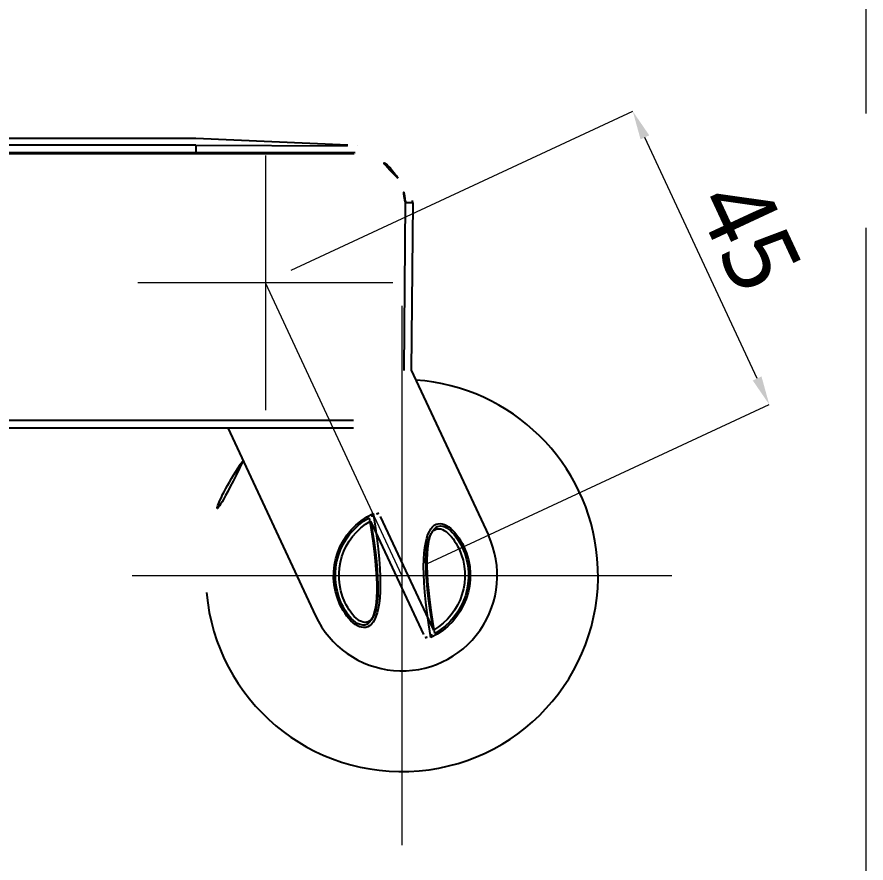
# Model space of a CAD drawing. Extents: x 0 to 16296672895, y -37409619871 to 0.
# Drawn here: x 16296672170.3 to 16296672288.3, y -37409617958.2 to -37409617840.5 of the extents above; entities that cross this region are included whole.
import ezdxf

# ---------------------------------------------------------------- set-up
doc = ezdxf.new("R2010")
doc.units = 0
doc.header["$LTSCALE"] = 10
doc.header["$MEASUREMENT"] = 0
doc.header["$PDMODE"] = 3
doc.header["$PDSIZE"] = -10
doc.linetypes.add('CENTER2', pattern=[28.575000000000003, 19.05, -3.175, 3.175, -3.175])
doc.layers.get('0').update_dxf_attribs({"linetype": 'CONTINUOUS'})
doc.layers.get('DEFPOINTS').update_dxf_attribs({"linetype": 'CONTINUOUS'})
doc.layers.add('1', color=7, linetype='CONTINUOUS')
doc.layers.add('Cneter', color=1, linetype='CENTER2', lineweight=13)
doc.styles.add('Daelim Dimension', font='NanumGothic_1.ttf')
doc.dimstyles.new('DEFAULT', dxfattribs={"dimscale": 2, "dimtxt": 2, "dimasz": 2, "dimexe": 0, "dimexo": 2, "dimgap": 1, "dimtad": 1, "dimdec": 1, "dimzin": 9, "dimdsep": 46, "dimtxsty": 'Daelim Dimension', "dimcen": 0.5, "dimclrd": 252, "dimclre": 252, "dimclrt": 3, "dimadec": 1, "dimazin": 0, "dimtfac": 1, "dimtdec": 1, "dimtix": 1, "dimtmove": 0, "dimatfit": 3, "dimfxl": 1, "dimtolj": 1, "dimtzin": 1, "dimlwd": 9, "dimlwe": 9, "dimarcsym": 0})

# ---------------------------------------------------------------- blocks, each defined once
blk = doc.blocks.new('*D54')
at = {"color": 5, "lineweight": 9, "ltscale": 0.5, "transparency": 16777216}
for p, q in [((16296672208.41825, -37409617875.71915), (16296672255.89649, -37409617853.63258)), ((16296672273.17939, -37409617890.78465), (16296672257.58364, -37409617857.25936)), ((16296672227.3883, -37409617916.498), (16296672274.86654, -37409617894.41143))]:
    blk.add_line(p, q, dxfattribs=at)
at = {"color": 5, "ltscale": 0.5, "transparency": 16777216}
for points in [[(16296672258.18811, -37409617856.97817), (16296672256.97918, -37409617857.54056), (16296672255.89649, -37409617853.63258)], [(16296672273.78385, -37409617890.50346), (16296672272.57493, -37409617891.06585), (16296672274.86654, -37409617894.41143)]]:
    blk.add_solid(points, dxfattribs=at)
at = {"layer": 'DEFPOINTS', "color": 0, "ltscale": 0.5, "transparency": 16777216}
for p in [(16296672255.89649, -37409617853.63258), (16296672204.79147, -37409617877.4063), (16296672223.76152, -37409617918.18515)]:
    blk.add_point(p, dxfattribs=at)
at = {"color": 7, "ltscale": 0.5, "transparency": 16777216, "insert": (16296672272.0786, -37409617870.90657), "char_height": 10, "attachment_point": 5, "rotation": 294.94753848137447, "style": 'Daelim Dimension'}
blk.add_mtext('\\A1;45', dxfattribs=at)

msp = doc.modelspace()

# ---------------------------------------------------------------- linework, layer by layer
at = {"layer": '1', "color": 7, "linetype": 'Continuous'}
for p, q in [((16296672195.16812, -37409617857.43111), (16296672155.83998, -37409617857.43111)), ((16296672195.16812, -37409617858.35232), (16296672167.1237, -37409617858.35232)), ((16296672195.16812, -37409617858.35232), (16296672195.16812, -37409617859.34507)), ((16296672217.70162, -37409617858.45628), (16296672217.70171, -37409617858.44806)), ((16296672161.26895, -37409617859.49098), (16296672217.17699, -37409617859.49098)), ((16296672167.1237, -37409617859.34507), (16296672195.16812, -37409617859.34518)), ((16296672224.10994, -37409617889.66127), (16296672224.31315, -37409617866.37497)), ((16296672224.25253, -37409617866.20542), (16296672224.26142, -37409617866.37497)), ((16296672224.31218, -37409617866.37497), (16296672224.26142, -37409617866.37497)), ((16296672224.29767, -37409617866.09781), (16296672224.31218, -37409617866.37497)), ((16296672225.31811, -37409617866.37497), (16296672224.31218, -37409617866.37497)), ((16296672225.31812, -37409617866.37497), (16296672225.1149, -37409617889.66127)), ((16296672225.31768, -37409617866.36662), (16296672225.3013, -37409617866.05418)), ((16296672225.11555, -37409617889.61414), (16296672235.82725, -37409617912.58546)), ((16296672217.0752, -37409617896.63488), (16296672140.14195, -37409617896.63488)), ((16296672140.14195, -37409617897.6311), (16296672217.0752, -37409617897.6311)), ((16296672199.61444, -37409617897.63118), (16296672211.8101, -37409617923.78484)), ((16296672219.90946, -37409617909.80181), (16296672219.8038, -37409617909.57523)), ((16296672220.81411, -37409617909.96718), (16296672228.18271, -37409617925.7692)), ((16296672219.45464, -37409617910.6011), (16296672226.82324, -37409617926.40312)), ((16296672227.72789, -37409617926.56849), (16296672227.83355, -37409617926.79507))]:
    msp.add_line(p, q, dxfattribs=at)
for points in [[(16296672216.29463, -37409617858.33213, -2.768466430569758e-15), (16296672204.47324, -37409617857.60574, -1.276284986740005e-15), (16296672195.16812, -37409617857.43111, -1.260430856739506e-16)], [(16296672195.16812, -37409617857.43111, 1.658176465587967e-15), (16296672195.16812, -37409617857.43111, 1.647742244195619e-15), (16296672195.16812, -37409617857.43112, 1.637348349713065e-15), (16296672195.16812, -37409617857.43134, 1.575827381487159e-15), (16296672195.16812, -37409617857.43471, 1.343887929649597e-15), (16296672195.16812, -37409617857.48873, 6.231458546541405e-16), (16296672195.16812, -37409617858.35232, -1.824510285923225e-16)], [(16296672195.16812, -37409617858.35232, -1.824511020088267e-16), (16296672206.98082, -37409617858.37441, 1.536814037045048e-15), (16296672216.26198, -37409617858.42712, 7.824289251604199e-16)], [(16296672217.33679, -37409617858.4493, 6.494448301511763e-16), (16296672216.22799, -37409617858.42625, 7.866440782418709e-16)], [(16296672216.26198, -37409617858.42712, 7.824289251604199e-16), (16296672216.86407, -37409617858.4315, 7.0842563860196e-16), (16296672217.33714, -37409617858.43496, 6.502794488138297e-16)], [(16296672217.32901, -37409617859.43127, 5.902689815393485e-16), (16296672217.33261, -37409617858.98693, 6.170359052755598e-16), (16296672217.33472, -37409617858.72795, 6.326359507373261e-16), (16296672217.33625, -37409617858.54109, 6.438905331418281e-16), (16296672217.33703, -37409617858.44769, 6.495138778472699e-16)], [(16296672217.33703, -37409617858.44769, 6.495138778472699e-16), (16296672217.33713, -37409617858.43575, 6.502318680652966e-16), (16296672217.33714, -37409617858.43501, 6.502761184619954e-16), (16296672217.33714, -37409617858.43496, 6.502794488067208e-16)], [(16296672217.33714, -37409617858.43494, 6.502801318331656e-16), (16296672218.92482, -37409617858.60674, 4.45326444072361e-16), (16296672220.53285, -37409617859.12615, 2.165952335411308e-16), (16296672222.05037, -37409617860.01025, -2.338373018856706e-17), (16296672223.35501, -37409617861.21858, -2.57144713695161e-16), (16296672224.39315, -37409617862.74368, -4.776654095115364e-16), (16296672225.03929, -37409617864.39865, -6.581323194318772e-16), (16296672225.3013, -37409617866.05418, -7.915913360871385e-16)], [(16296672217.33714, -37409617858.43496, 6.502794488138297e-16), (16296672217.4272, -37409617858.43568, 1.428468555545269e-15), (16296672217.49516, -37409617858.43681, 2.598310054729403e-15)], [(16296672217.49516, -37409617858.43681, 2.598310054729403e-15), (16296672217.61637, -37409617858.44199, 4.029884643721422e-15), (16296672217.70168, -37409617858.44805, 4.157548141354043e-15)], [(16296672217.70169, -37409617858.44805, 4.157547467379983e-15), (16296672217.63865, -37409617858.44345, 4.165549998308328e-15), (16296672217.58689, -37409617858.44027, 4.172082264454811e-15)], [(16296672225.12154, -37409617864.73648, 2.863822003287695e-15), (16296672224.47306, -37409617862.90014, 3.055682245635575e-15), (16296672223.39642, -37409617861.26638, 3.287571115135381e-15), (16296672221.95348, -37409617859.93965, 3.545519109402813e-15), (16296672220.61925, -37409617859.16411, 3.756403318597449e-15), (16296672219.16008, -37409617858.65913, 3.966021979122332e-15), (16296672217.63096, -37409617858.44169, 4.166598331367601e-15)], [(16296672218.00244, -37409617858.48367, 4.118535044226056e-15), (16296672217.90746, -37409617858.46999, 4.13100377815678e-15), (16296672217.70169, -37409617858.44805, 4.157546753424104e-15)], [(16296672217.32901, -37409617859.43127, 5.902689815314341e-16), (16296672204.919, -37409617859.36115, 1.490437761112309e-15), (16296672195.16812, -37409617859.34518, -2.432461676093338e-16)], [(16296672217.32901, -37409617859.43127, 5.902689815362597e-16), (16296672219.28242, -37409617859.72459, 3.330845257506956e-16), (16296672221.07945, -37409617860.54996, 6.247296772238377e-17), (16296672222.57589, -37409617861.84361, -2.000019108090365e-16), (16296672223.46174, -37409617863.12306, -3.8683128710822e-16), (16296672224.04571, -37409617864.56446, -5.466070722069249e-16), (16296672224.29767, -37409617866.09781, -6.71353512172332e-16)], [(16296672225.12972, -37409617864.85999, 2.855257979867554e-15), (16296672225.02482, -37409617864.34869, 2.899412046065128e-15)], [(16296672225.2221, -37409617865.49702, 2.80493796840876e-15), (16296672225.1282, -37409617864.77792, 2.860469442809191e-15)], [(16296672224.29767, -37409617866.09781, -6.713535121724889e-16), (16296672225.2307, -37409617866.05445, -7.829614094823283e-16), (16296672225.29714, -37409617866.05341, -7.910344401642036e-16), (16296672225.30103, -37409617866.0538, -7.915349271325698e-16), (16296672225.30122, -37409617866.05389, -7.915641237442136e-16), (16296672225.30129, -37409617866.05398, -7.915781839308738e-16)], [(16296672225.30129, -37409617866.05388, 2.761142463573895e-15), (16296672225.30121, -37409617866.05378, 2.761157391826772e-15), (16296672225.301, -37409617866.05369, 2.761188685568545e-15), (16296672225.29679, -37409617866.05329, 2.761728485708172e-15), (16296672225.22473, -37409617866.05453, 2.770478032169816e-15)], [(16296672225.30129, -37409617866.05388, 2.761142461545402e-15), (16296672225.29756, -37409617865.98801, 2.765632626018794e-15), (16296672225.29423, -37409617865.93611, 2.769217705640298e-15)], [(16296672225.3052, -37409617866.13348, 2.755788745285479e-15), (16296672225.29481, -37409617866.05393, 2.761932193721402e-15)], [(16296672225.1149, -37409617889.66127, -2.214280864072924e-15), (16296672224.90819, -37409617891.40382, -2.295666693955482e-15), (16296672224.32836, -37409617893.06001, -2.326070747462313e-15), (16296672223.40303, -37409617894.55097, -2.304044948539534e-15), (16296672222.17627, -37409617895.80566, -2.230638351920684e-15), (16296672220.63162, -37409617896.80176, -2.102466881520038e-15), (16296672218.90112, -37409617897.42102, -1.928461010467664e-15), (16296672217.0752, -37409617897.6311, -1.717714198622935e-15)], [(16296672224.10994, -37409617889.66127, -2.091208547152984e-15), (16296672223.79552, -37409617891.67935, -2.176276136356796e-15), (16296672222.91406, -37409617893.52415, -2.181288940535561e-15), (16296672221.53831, -37409617895.03775, -2.105490522470299e-15), (16296672220.1855, -37409617895.90978, -1.99321448767591e-15), (16296672218.67162, -37409617896.45133, -1.840978835401183e-15), (16296672217.0752, -37409617896.63488, -1.656712714885262e-15)], [(16296672225.1149, -37409617889.66127, -2.214280864075318e-15), (16296672225.11483, -37409617889.66136, -2.214278950172471e-15), (16296672225.11464, -37409617889.66146, -2.214261458413393e-15), (16296672225.11077, -37409617889.66202, -2.213821514786586e-15), (16296672225.04432, -37409617889.66388, -2.205797000108553e-15), (16296672224.10994, -37409617889.66127, -2.091208547156194e-15)], [(16296672217.0752, -37409617896.63488, -1.656712714887176e-15), (16296672217.0752, -37409617897.56125, -1.713436651259552e-15), (16296672217.0752, -37409617897.62702, -1.717464151265043e-15), (16296672217.0752, -37409617897.63086, -1.717699040871469e-15), (16296672217.0752, -37409617897.6311, -1.717713519070309e-15), (16296672217.0752, -37409617897.63111, -1.717714249813902e-15), (16296672217.0752, -37409617897.63111, -1.717714502728654e-15)], [(16296672219.45464, -37409617910.6011, 7.494188679348226e-16), (16296672219.33644, -37409617910.34761, 7.794167736907912e-16), (16296672219.2426, -37409617910.14637, 8.0323176794607e-16)], [(16296672220.60206, -37409617909.51244, 6.755625859932037e-16), (16296672220.72134, -37409617909.76824, 6.452912579410208e-16), (16296672220.81411, -37409617909.96718, 6.217496859819547e-16)], [(16296672228.18271, -37409617925.7692, -1.248238128062739e-15), (16296672228.30091, -37409617926.02269, -1.278236033818708e-15), (16296672228.39475, -37409617926.22393, -1.302051028073988e-15)], [(16296672227.03529, -37409617926.85786, -1.174381846121119e-15), (16296672226.91601, -37409617926.60206, -1.144110518068938e-15), (16296672226.82324, -37409617926.40312, -1.120568946109872e-15)]]:
    msp.add_polyline3d(points, dxfattribs=at)
for centre, radius, start, end in [((16296672217.17699, -37409617866.57623), 7.085250000001647, 30.93926091375229, 90), ((16296672217.17699, -37409617866.57623), 7.085249999984842, 3.000099465069435, 30.93926091375229), ((16296672223.81867, -37409617918.18515), 27.2541234044, 5.000139726726101, 85.91285714973748), ((16296672223.81867, -37409617918.18515), 27.2541234044, 144.0865258057847, 185.0001397267261), ((16296672223.81867, -37409617918.18515), 9.5, 294.9999527254122, 114.9999527254122), ((16296672223.81867, -37409617918.18515), 9.25, 299.6507153521765, 110.3492464307571), ((16296672223.81867, -37409617918.18515), 9.5, 114.9999527254122, 294.9999527254122), ((16296672223.81867, -37409617918.18515), 9.25, 119.6507153521765, 290.3492464307571), ((16296672223.81867, -37409617918.18515), 9.25, 114.9999527254122, 119.6507153521765), ((16296672223.81867, -37409617918.18515), 9.25, 110.3492464307571, 114.9999527254122), ((16296672223.81867, -37409617918.18515), 8.75, 299.9172052912264, 110.082990631866), ((16296672223.81867, -37409617918.18515), 8.75, 119.9172052912265, 290.0829906318659), ((16296672223.81867, -37409617918.18515), 13.25, 204.9998470068629, 24.99984700686292), ((16296672223.81867, -37409617918.18515), 27.2541234044, 185.0001397267261, 5.000139726726101), ((16296672223.81867, -37409617918.18515), 9.25, 290.3492464307571, 294.9999527254122), ((16296672223.81867, -37409617918.18515), 9.25, 294.9999527254122, 299.6507153521765)]:
    msp.add_arc(centre, radius, start, end, dxfattribs=at)
at = {"layer": 'Cneter', "lineweight": 5, "ltscale": 0.5}
for p, q in [((16296672288.3091, -37409617965.06632), (16296672288.3091, -37409617723.69736)), ((16296672204.84312, -37409617859.78069), (16296672204.84312, -37409617895.20318)), ((16296672222.55437, -37409617877.49193), (16296672187.13188, -37409617877.49193)), ((16296672223.81867, -37409617918.18515), (16296672204.84312, -37409617877.49193)), ((16296672223.81867, -37409617880.68515), (16296672223.81867, -37409617955.68515)), ((16296672186.31867, -37409617918.18515), (16296672261.31867, -37409617918.18515))]:
    msp.add_line(p, q, dxfattribs=at)

# ---------------------------------------------------------------- dimensions: what is measured, and where the dimension line sits
at = {"color": 5, "ltscale": 0.5}
dim = msp.add_aligned_dim(p1=(16296672223.76152, -37409617918.18515), p2=(16296672204.79147, -37409617877.4063), distance=-56.3641098146928, dimstyle='DEFAULT', override={"dimtxt": 5, "dimclrd": 5, "dimclre": 5, "dimclrt": 7}, dxfattribs=at)
dim.commit()
dim.dimension.update_dxf_attribs({"geometry": '*D54', "text_midpoint": (16296672272.0786, -37409617870.90657)})

doc.saveas('drawing.dxf')
